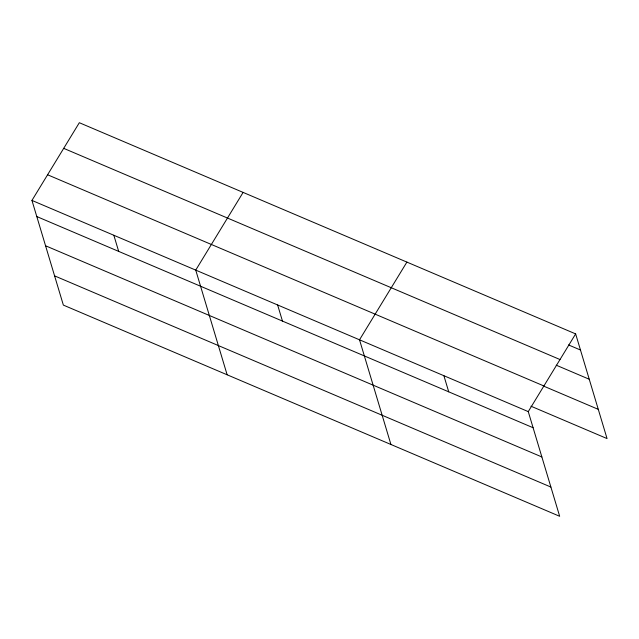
<?xml version="1.0" encoding="UTF-8"?>
<svg xmlns="http://www.w3.org/2000/svg" width="639" height="639" viewBox="0 0 639 639"><rect width="100%" height="100%" fill="white"/><g stroke="black" fill="none" stroke-linecap="round" stroke-linejoin="round"><path stroke-width="0.96" d="M575.643 333.901L528.261 411.612L559.668 516.288L63.357 305.099L31.95 200.422L79.332 122.712L575.643 333.901L607.05 438.578L530.929 406.188M243.116 192.403L195.734 270.113L227.141 374.789M406.899 262.094L359.517 339.804L390.924 444.488M568.558 344.948L580.484 350.02M63.7 148.352L560.012 359.541M556.234 365.196L589.246 379.246M47.59 174.774L543.901 385.964M543.254 385.94L598.28 409.351M31.95 200.422L528.261 411.612M36.782 216.541L533.094 427.731M45.553 245.767L541.864 456.957M54.587 275.872L550.898 487.062M443.889 375.708L448.722 391.827M277.622 304.963L282.462 321.082M113.838 235.264L118.678 251.391"/></g></svg>
